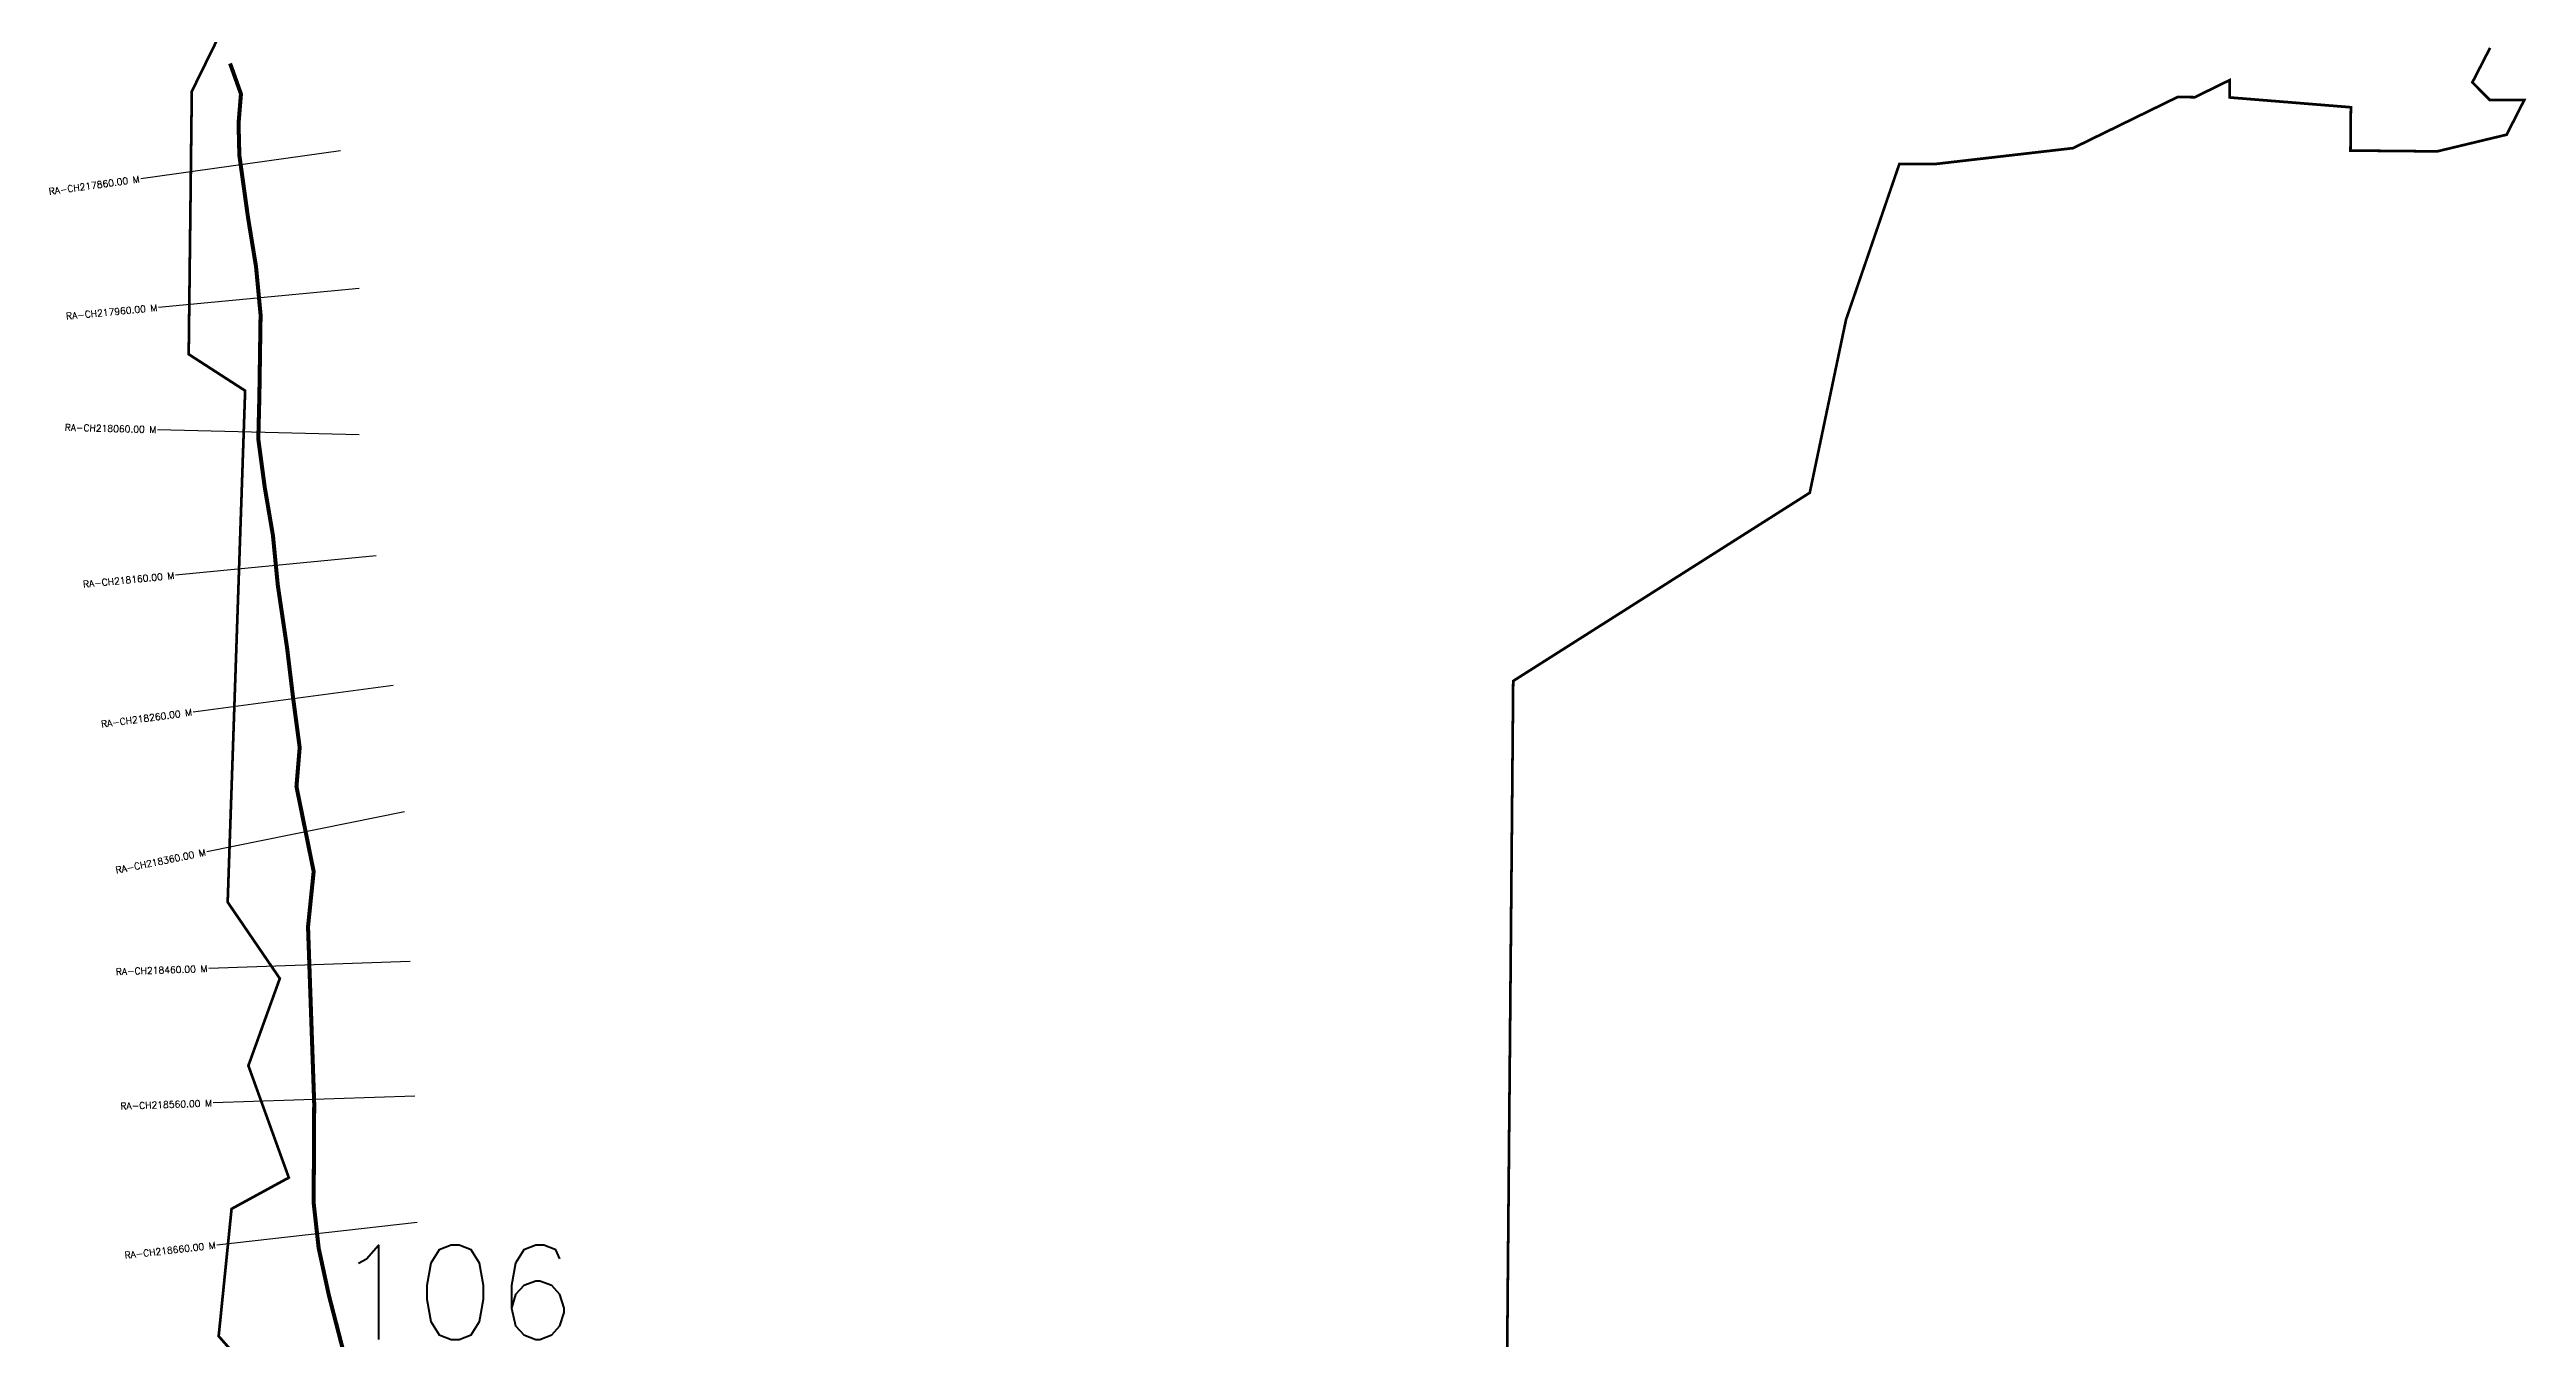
# Model space of a CAD drawing. Header units: metres. Extents: x 273705 to 276486, y 2064476 to 2069901.
# Drawn here: x 274213 to 276056, y 2066490 to 2067449 of the extents above; entities that cross this region are included whole.
import ezdxf
from ezdxf.enums import TextEntityAlignment as Align

# ---------------------------------------------------------------- set-up
doc = ezdxf.new("R2010")
doc.units = ezdxf.units.M
doc.header["$MEASUREMENT"] = 0
for name, color, linetype in [('CS', 134, 'Continuous'), ('CSMark', 6, 'Continuous'), ('NATURALLY PROTECTED', 3, 'Continuous')]:
    doc.layers.add(name, color=color, linetype=linetype)
doc.styles.get("Standard").update_dxf_attribs({"font": 'simplex.shx'})

msp = doc.modelspace()

# ---------------------------------------------------------------- linework, layer by layer
at = {"color": 6, "const_width": 2, "flags": 128}
for points in [[(274388.8, 2066435.7), (274338.7, 2066492.5), (274348.3, 2066587.2), (274390.9, 2066610.4), (274360.8, 2066693.7), (274384.2, 2066758.5), (274345.4, 2066815.3), (274358.4, 2067195.7), (274316.4, 2067222.8), (274316.8, 2067256.5), (274318, 2067358.6), (274318.7, 2067418.3), (274356.3, 2067494.8)], [(276029.1, 2067450.7), (276015.9, 2067425), (276028.8, 2067412), (276054.5, 2067411.8), (276041.4, 2067386.1), (275989.7, 2067373.7), (275925.2, 2067374.3), (275925.5, 2067406.5), (275835.2, 2067413.8), (275835.3, 2067426.7), (275809.4, 2067414), (275796.5, 2067414.1), (275718.7, 2067376.1), (275615.3, 2067364.2), (275589.5, 2067364.4), (275549.8, 2067248.6), (275522.8, 2067119.8), (275302.1, 2066979.8), (275297, 2066412)]]:
    msp.add_lwpolyline(points, dxfattribs=at)
at = {"layer": 'CS'}
for p, q in [((274429.4, 2067374.1), (274280.8, 2067353.4)), ((274443.3, 2067271.8), (274294, 2067257.6)), ((274443.3, 2067162.9), (274293.3, 2067166.6)), ((274455.9, 2067073), (274306.6, 2067058.4)), ((274468.5, 2066976.4), (274319.8, 2066956.7)), ((274476.9, 2066882.6), (274329.9, 2066852.7)), ((274481.2, 2066771.1), (274331.3, 2066765.9)), ((274484.6, 2066671.1), (274334.7, 2066666)), ((274486.5, 2066577.1), (274337.4, 2066560.3))]:
    msp.add_line(p, q, dxfattribs=at)
at = {"layer": 'NATURALLY PROTECTED', "const_width": 3, "flags": 128}
msp.add_lwpolyline([(274347.2, 2067439.1), (274355.3, 2067416.4), (274353.5, 2067394.5), (274354.1, 2067370.8), (274360.5, 2067324.8), (274366.5, 2067288), (274369.9, 2067252.2), (274369, 2067191.7), (274368.2, 2067159.7), (274373, 2067123.8), (274379.1, 2067088), (274382.7, 2067051.1), (274389.6, 2067004.5), (274394.1, 2066967.2), (274399, 2066930.3), (274396.6, 2066901.3), (274409.4, 2066838.1), (274405.2, 2066797), (274409.8, 2066665.6), (274409.4, 2066591.6), (274413.1, 2066558.1), (274420.7, 2066523), (274449.4, 2066412)], dxfattribs=at)

# ---------------------------------------------------------------- texts
at = {"insert": (274424.7, 2066560.1), "char_height": 70, "attachment_point": 1}
msp.add_mtext_dynamic_manual_height_columns('106', width=95.172, gutter_width=1, heights=[0], dxfattribs=at)
at = {"layer": 'CSMark'}
for s, rotation, p in [('RA-CH217860.00 M', 7.9364, (274279.8, 2067353.2)), ('RA-CH217960.00 M', 5.414, (274293, 2067257.5)), ('RA-CH218060.00 M', 358.5595, (274292.3, 2067166.7)), ('RA-CH218160.00 M', 5.5695, (274305.6, 2067058.3)), ('RA-CH218260.00 M', 7.5599, (274318.8, 2066956.6)), ('RA-CH218360.00 M', 11.4852, (274328.9, 2066852.5)), ('RA-CH218460.00 M', 1.9764, (274330.3, 2066765.9)), ('RA-CH218560.00 M', 1.9764, (274333.7, 2066665.9)), ('RA-CH218660.00 M', 6.4138, (274336.4, 2066560.2))]:
    msp.add_text(s, height=5, rotation=rotation, dxfattribs=at).set_placement(p, align=Align.MIDDLE_RIGHT)

doc.saveas('drawing.dxf')
